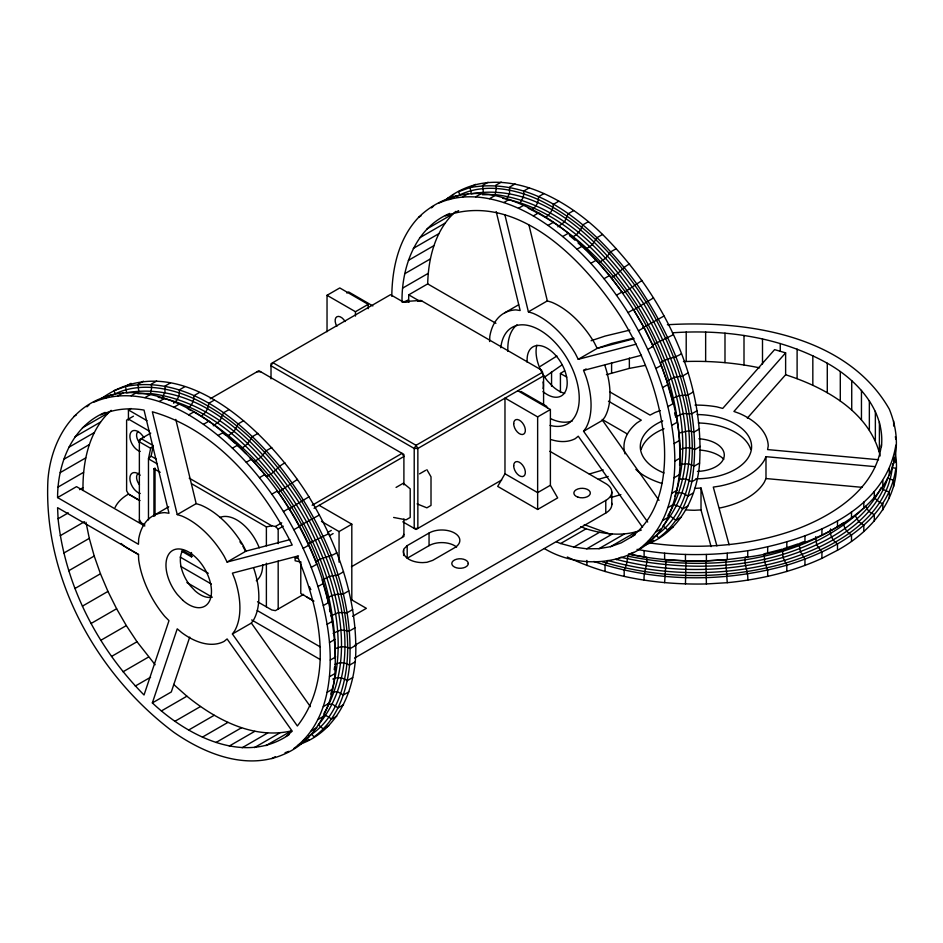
<?xml version="1.0" encoding="UTF-8"?>
<svg xmlns="http://www.w3.org/2000/svg" width="943" height="943" viewBox="0 0 943 943"><rect width="100%" height="100%" fill="white"/><g stroke="black" fill="none" stroke-linecap="round" stroke-linejoin="round"><path stroke-width="1.41" d="M543.581 404.948L543.592 375.868L541.518 370.069L420.873 300.416L402.649 301.677M895.85 445.12C884.864 513.145 806.937 540.422 747.74 550.724L747.74 557.03L725.709 559.777L705.894 560.979L706.401 583.953C658.909 585.002 610.451 577.635 567.344 557.007M725.709 559.777L727.242 582.691L706.401 583.953M489.606 341.543L489.818 336.368A72.139 41.657 60 0 1 515.845 309.882L520.159 310.518L496.207 211.597M100.818 414.873C114.339 408.967 129.545 407.482 144.031 410.099L168.997 513.263L164.695 512.615A72.139 41.657 60 0 0 138.668 539.101L138.456 544.276L57.582 497.586C57.558 463.756 71.939 426.295 105.121 412.386M82.984 490.49C82.571 461.893 88.89 430.114 111.191 410.346M293.91 748.447C326.349 724.448 332.655 680.174 329.496 642.537C325.029 595.941 307.677 551.325 283.43 511.554C259.29 473.103 228.041 438.177 188.706 414.873C160.64 398.724 125.077 388.375 93.994 402.178M335.272 658.544C336.616 559.906 279.47 460.738 193.81 411.973M334.965 673.55C339.728 575.56 286.495 479.079 208.969 421.156C177.956 399.596 136.464 382.929 99.451 399.019C67.153 412.303 50.415 446.711 47.928 479.975C43.142 577.941 96.516 674.375 173.913 732.357C204.926 753.917 246.429 770.584 283.43 754.494C315.74 741.21 332.466 706.814 334.965 673.55L329.496 676.709M298.353 744.758C339.68 731.462 356.914 685.42 355.782 645.342C355.075 592.581 336.085 541.53 308.939 496.82C269.887 433.957 178.368 341.873 100.441 399.29M391.805 296.267C392.064 268.071 398.748 238.155 418.775 217.185C438.625 197.665 467.869 189.248 495.028 195.519C562.287 212.128 611.017 269.038 643.857 327.068C673.102 384.272 694.991 455.245 668.092 517.377C646.886 563.56 585.532 573.297 544.406 548.59M402.013 302.149C401.494 267.282 415.25 227.864 449.717 213.436M408.614 302.349L408.732 294.841L427.686 283.902C428.322 257.71 435.442 229.326 455.787 211.397M638.505 549.498C670.945 525.499 677.251 481.225 674.092 443.587C669.624 396.991 652.273 352.376 628.026 312.604C603.885 274.154 572.637 239.227 533.302 215.923C505.236 199.775 469.673 189.425 438.578 203.228M528.233 208.238C621.131 253.361 683.97 362.548 679.597 465.335C684.146 463.025 689.84 463.484 694.131 466.184L699.6 463.025C704.633 377.283 662.351 293.827 602.553 234.453C563.419 195.649 495.028 159.355 445.037 200.34M815.742 536.626L816.673 544.83L821.919 552.044L821.919 558.35C792.108 572.012 759.799 579.521 727.242 582.691M334.199 669.648L334.6 666.96M674.834 496.372C696.158 432.33 671.322 362.772 638.387 307.206C606.891 258.17 562.264 210.006 502.76 198.325M644.222 545.349C678.724 533.585 697.16 497.586 699.6 463.025M830.559 528.929C829.298 534.716 832.728 540.775 837.49 543.946L837.49 550.252L821.919 558.35M881.446 444.683C876.023 488.014 834.673 514.748 797.106 529.023C749.602 546.339 697.702 550.017 647.853 542.673M892.667 463.791C888.943 518.591 832.304 549.085 785.366 563.148C725.921 579.91 661.503 579.839 602.365 561.78M747.74 580.169C748.565 572.425 743.992 565.234 745.206 557.384C815.754 549.439 925.295 497.645 889.308 409.156C846.72 334.6 745.548 320.066 667.385 324.746M837.49 550.252C871.91 531.475 902.757 495.169 895.367 453.489M150.656 448.314L139.364 441.796L141.191 438.636L153.308 445.638L150.656 448.314L148.475 458.828L148.475 519.876M157.351 463.956L148.475 458.828L151.116 456.153L153.308 445.638M330.745 694.095C351.079 630.242 326.596 561.403 293.803 506.155C262.307 457.119 217.668 408.956 158.165 397.274M143.442 381.184L137.973 384.343L138.715 390.661L137.914 393.679L150.562 393.537L151.729 387.302L151.175 384.19L156.644 381.043M488.026 182.235L482.568 185.394L483.311 191.712L482.51 194.729L495.158 194.588L496.324 188.352L495.77 185.252L501.228 182.093M289.36 734.444C244.485 765.763 187.127 735.693 152.353 702.912L177.237 628.84L181.728 632.623A72.139 41.657 60 0 0 224.163 641.358L227.098 638.941L292.224 731.19L286.33 736.188M189.732 637.103L171.296 691.973L152.353 702.912M681.4 517.177L675.942 520.324L670.838 516.516L667.833 515.715C703.702 455.917 680.61 380.489 651.153 322.942C617.924 263.946 566.248 203.499 495.158 194.588M875.21 466.655L765.987 456.671L764.313 460.314A72.139 41.657 0 0 1 719.603 486.128L713.285 487.095L729.116 544.806M765.987 456.671L765.987 478.549L764.313 482.203A72.139 41.657 0 0 1 719.603 508.018M615.885 559.258C670.402 573.58 728.809 572.755 783.032 557.443C821.742 545.573 862.303 525.168 881.245 487.413L883.45 489.617L889.308 492.128L889.308 498.446M402.083 537.51L403.899 534.363M550.394 409.533L537.64 416.9L504.976 398.04L504.976 473.775L497.692 486.399L537.64 509.468L557.678 497.892L550.394 485.268L550.394 409.533L517.731 390.685M323.956 713.45C358.8 653.735 335.814 579.085 306.569 521.892C273.329 462.895 221.664 402.449 150.562 393.537M162.113 397.805L164.942 392.323L165.001 386.052L170.471 382.893M506.709 198.855L509.526 193.374L509.597 187.103L515.067 183.944M232.414 634.002L234.748 630.726A72.139 41.657 60 0 0 234.748 579.096L232.414 573.144L297.363 556.158C319.359 608.329 335.354 677.322 297.363 725.98L232.414 634.002L251.368 623.064L253.691 619.787A72.139 41.657 60 0 0 253.691 568.158M647.676 522.057L583.576 431.269L585.898 427.992A72.139 41.657 60 0 0 585.898 376.363L583.576 370.41L586.098 368.949M583.576 431.269L602.518 420.33L604.84 417.054A72.139 41.657 60 0 0 604.84 365.424M520.312 202.509L523.412 197.087L523.907 190.934L529.377 187.787M695.038 405.101A72.139 41.657 0 0 1 716.821 406.857L722.727 408.425L774.604 349.629L785.625 352.871L733.925 411.454L739.442 413.458A72.139 41.657 0 0 1 768.239 445.839L767.602 449.587L878.593 459.736M747.327 418.15L785.625 374.748L785.625 352.871M620.694 557.23C702.346 575.69 800.324 568.558 863.576 508.301M86.909 406.822L88.972 405.066M431.493 207.873L433.568 206.116M451.532 196.309L453.607 194.553M308.479 736.365C338.289 718.059 347.649 680.292 347.708 647.405C347.012 595.481 328.329 545.243 301.607 501.252C274.955 458.982 239.522 420.33 193.834 398.583C168.491 387.125 137.195 381.526 111.745 395.6M630.926 537.239C661.019 514.961 666.878 473.893 663.943 438.955C659.794 395.73 643.692 354.32 621.201 317.414C585.744 262.425 518.19 190.109 445.402 215.923M653.075 537.416C682.885 519.11 692.245 481.354 692.292 448.455C691.608 396.531 672.925 346.293 646.203 302.302C619.539 260.032 584.118 221.381 538.429 199.633C513.075 188.187 481.79 182.577 456.329 196.651M173.547 403.203C177.873 400.374 179.948 394.917 179.323 389.883L184.781 386.724M544.7 377.035L562.205 364.752M187.433 408.673C191.7 405.891 194.152 400.716 193.952 395.659L199.421 392.5M532.017 209.723C536.296 206.941 538.748 201.767 538.547 196.71L544.017 193.551M333.103 633.331L340.671 630.018L349.535 630.961L355.004 627.802M201.46 415.934C205.692 413.175 208.486 408.343 208.757 403.309L214.214 400.15M546.056 216.984C550.288 214.226 553.081 209.393 553.341 204.36L558.81 201.201M407.187 545.643L403.852 548.979L403.298 551.407A19.414 11.21 0 0 0 422.712 562.617L426.92 562.299L432.696 560.378L454.561 547.753A18.035 10.408 0 0 0 454.561 533.031A18.035 10.408 0 0 0 429.053 533.031L407.187 545.643L407.187 558.268L429.053 545.643A18.035 10.408 0 0 1 456.577 547.046M330.899 615.979L338.443 612.549L347.213 612.726L352.682 609.567M675.494 417.03L683.038 413.6L691.808 413.777L697.278 410.618M328.093 602.271L327.256 598.157L329.166 596.789L334.777 594.585L343.382 593.984L348.851 590.825M671.451 397.816L666.795 381.102L674.28 377.389L682.661 375.998L688.131 372.839M315.799 561.863C321.999 556.889 330.521 557.242 336.816 552.657M642.596 327.881L664.013 316.023M540.351 366.332L556.959 355.994M560.425 392.429L560.425 373.463L564.574 370.811M308.125 543.781L328.742 533.655M652.721 344.832L673.337 334.706M299.261 526.017L319.418 514.972M74.191 416.134L76.371 414.873M105.498 398.052L110.968 394.905M131.006 383.329L125.549 386.489L114.032 390.602L115.176 393.608M418.775 217.185L420.967 215.923M450.094 199.103L455.563 195.955M475.602 184.38L470.133 187.539L458.616 191.653L459.771 194.659M117.934 395.907L123.392 392.76M462.518 196.957L467.987 193.81M131.136 395.765L136.594 392.606M475.72 196.816L481.189 193.657M82.442 427.827L107.95 413.105M427.038 228.878L452.534 214.155M456.094 212.104L458.64 210.631M74.957 436.821L100.453 422.099M419.541 237.872L445.049 223.149M144.963 397.616L150.432 394.469M489.558 198.678L495.028 195.519M128.437 420.118L128.437 409.957L130.994 408.484M327.032 331.712L327.032 295.3L339.775 287.945L368.206 304.353L368.206 308.703M68.709 447.359L94.217 432.637M413.305 248.41L438.813 233.687M133.434 416.193L126.61 420.13L126.61 490.808L128.437 493.967L139.906 500.592M346.8 293.002L348.627 291.941L372.862 305.933M159.273 401.459L164.742 398.3M503.868 202.509L509.338 199.35M63.782 459.335L89.29 444.613M408.378 260.386L433.886 245.663M60.222 472.62L85.73 457.897M404.818 273.67L430.326 258.948M173.913 407.235L179.382 404.075M518.509 208.285L523.966 205.126M327.032 295.3L355.452 311.709L368.206 304.353M150.75 433.108L139.364 439.686L139.364 521.738L144.821 524.886M210.23 398.771L258.877 370.693L403.899 454.42L403.899 484.938M58.077 487.059L83.573 472.337M402.661 288.11L428.169 273.387M188.706 414.873L194.175 411.726M533.302 215.923L538.771 212.776M57.582 497.586L76.524 486.647L144.762 526.041M79.577 489.665L82.854 487.767M404.134 302.29L408.508 299.768M203.511 424.315L208.969 421.156M229.019 409.592L223.55 412.739L219.931 420.896L213.283 425.788M548.095 225.365L553.565 222.206M573.603 210.643L568.146 213.802L564.515 221.947L557.879 226.839M58.077 518.768L57.582 507.676L138.456 554.366L138.668 559.788A72.139 41.657 60 0 0 164.695 616.333L168.997 620.659L144.031 694.991C97.412 647.77 65.067 585.096 58.077 518.768L68.273 512.874M153.945 516.41L153.945 468.718L155.029 468.093L155.029 515.786M218.139 435.442L223.609 432.283M243.648 420.719L238.178 423.867L233.958 431.552L227.204 436.373M562.735 236.493L568.205 233.334M588.243 221.77L582.774 224.917L580.499 230.045L576.303 234.831L571.8 237.424L569.478 235.667M60.222 535.695L84.457 521.703M232.449 448.137L237.919 444.978M257.958 433.403L252.5 436.562L247.667 443.717L242.952 447.477L240.819 448.444L237.671 445.662M577.045 249.188L582.515 246.029M602.553 234.453L597.084 237.612L592.263 244.767L585.403 249.494L578.083 242.999M63.782 553.081L89.29 538.359L86.002 522.304M153.591 515.538L168.75 506.78M504.741 312.805L518.638 304.778M246.288 462.247L251.757 459.1M271.796 447.524L266.327 450.683L260.928 457.249L253.973 461.87L249.919 457.744M590.884 263.297L596.341 260.15M616.392 248.575L610.923 251.734L605.524 258.299L598.557 262.92L585.403 249.494M68.709 570.751L94.217 556.028L89.29 538.359M177.237 514.583L181.728 515.986A72.139 41.657 60 0 1 224.163 556.252L227.098 562.052L292.224 545.019C263.097 487.024 217.043 430.197 152.353 411.785L177.237 514.583L196.179 503.633L200.67 505.047A72.139 41.657 60 0 1 243.117 545.313L246.04 551.113L289.937 539.632M504.882 214.756L528.386 311.838L547.329 300.9L551.82 302.302A72.139 41.657 60 0 1 594.267 342.58L597.19 348.38L634.002 338.749M259.49 477.641L264.959 474.482M284.998 462.919C277.879 466.078 273.942 473.622 266.527 476.51L253.973 461.87M604.086 278.692L609.543 275.533M629.594 263.969C622.474 267.128 618.525 274.684 611.123 277.56L598.557 262.92M74.957 588.503L100.453 573.768L94.217 556.028M271.914 494.132L277.383 490.973C293.297 513.782 306.569 538.37 316.765 564.232L311.308 567.391M297.422 479.409L278.35 492.199M616.51 295.183L621.979 292.035M642.018 280.46L622.934 293.249L611.123 277.56M82.442 606.137L107.95 591.414L100.453 573.768M181.457 551.089L191.464 556.865L192.195 556.441M283.43 511.554L288.9 508.395M308.939 496.82L289.301 508.76M628.026 312.604L633.496 309.445L643.963 327.598L653.299 346.27L647.829 349.429M653.534 297.87L633.885 309.811M91.094 623.476L116.602 608.742L107.95 591.414M189.225 478.148L271.773 525.805L275.415 526.489L281.745 522.835M312.145 505.283L402.083 453.359L403.899 456.518L314.043 508.277M542.696 372.179L416.04 445.308L414.213 448.467L414.213 528.41L417.855 528.41L417.855 448.467L416.04 445.308L272.833 362.631L271.018 365.79L414.213 448.467L417.855 448.467L543.592 375.868M278.173 543.639L278.173 529.106L283.254 526.182M227.098 562.052L246.04 551.113M528.386 311.838L532.878 313.253A72.139 41.657 60 0 1 575.313 353.519L578.248 359.318L597.19 348.38M100.818 640.309L126.327 625.586L137.006 641.747L155.135 664.744M293.91 529.695L299.379 526.548M638.505 330.745L643.963 327.598M396.06 487.425L403.392 483.205L410.205 488.828L410.205 517.448L406.056 519.841L393.62 517.448M419.541 473.869L425.647 470.345M111.498 656.469L137.006 641.747M327.539 532.583L331.288 530.414M303.233 548.378L308.703 545.219M329.366 535.742L333.115 533.573M321.469 521.396L339.056 531.557L351.81 524.19L351.81 599.925M300.605 562.052L295.135 560.755L295.135 557.808L298.518 555.851M123.026 671.781L148.534 657.047M655.904 368.442L661.361 365.283M681.4 353.708C675.105 358.293 666.595 357.939 660.395 362.914L666.795 381.102M135.285 686.056L150.585 677.227M303.587 594.373L275.415 610.64L271.773 609.956L257.51 601.728M351.421 566.767L403.899 536.461L403.899 519.015M501.664 480.022L416.04 529.459L402.802 521.821M318.027 586.511L323.496 583.363M343.535 571.788L338.077 574.947L329.685 576.338L322.2 580.051L327.256 598.157M662.623 387.561L668.092 384.414M323.343 605.559L328.812 602.4M667.939 406.61L673.396 403.451M693.447 391.875L687.977 395.034L679.361 395.636L673.762 397.84L671.84 399.207L672.406 401.954M550.394 485.268L537.64 492.635L504.976 473.775M161.394 710.939L186.903 696.205C215.723 719.497 253.313 739.677 291.422 730.896L265.926 745.63M327.174 624.29L332.643 621.142M671.77 425.352L677.239 422.193M352.599 616.298L366.379 608.341L351.397 599.689M174.985 721.254L200.482 706.531M329.496 642.537L334.965 639.378M674.092 443.587L679.549 440.428M699.6 428.853L694.131 432.012L688.473 430.88L679.597 432.92M188.706 730.012L214.214 715.289M354.533 645.472L605.771 500.415A20.616 11.905 0 0 0 605.771 483.594L549.875 451.308M330.274 660.065L335.732 656.906M355.782 645.342L350.313 648.501C345.81 646.214 340.234 646.214 335.732 648.501M674.858 461.115L680.327 457.968M700.366 446.393L694.908 449.552C690.406 447.265 684.83 447.265 680.327 449.552M202.439 737.108L227.947 722.385M354.533 658.096L605.771 513.039A20.616 11.905 0 0 0 611.642 503.067M355.004 661.974L349.535 665.133C346.883 692.162 336.734 720.44 313.948 736.884L311.921 734.385M674.092 477.759L679.549 474.6M216.018 742.471L241.526 727.748M556.535 541.919L560.614 543.522L586.122 528.799C603.838 534.363 623.629 536.803 641.358 530.037M229.302 746.031L254.81 731.308M560.614 543.522L573.898 547.081L599.406 532.359M327.174 692.268L332.643 689.109M352.682 677.545L347.213 680.693C343.181 677.628 337.405 676.709 332.808 679.043M671.77 493.319L677.239 490.16M697.278 478.596L691.808 481.743C687.258 503.409 676.874 524.732 658.544 537.934L656.517 535.435M242.139 747.752L267.647 733.029M573.898 547.081L586.735 548.802L612.243 534.08M323.343 706.578L328.812 703.419M348.851 691.856L343.382 695.003L337.912 691.926L331.759 691.632M667.939 507.629L673.396 504.47M693.447 492.906L687.977 496.065L682.508 492.977L676.343 492.682M254.386 747.61L279.894 732.888M586.735 548.802L598.982 548.661L624.49 533.938M598.982 548.661L610.51 546.681L636.018 531.946M635.228 534.752L621.201 542.85L610.51 546.681M318.027 719.485L323.496 716.326M343.535 704.763L338.077 707.91L332.773 704.445L327.704 703.867M662.623 520.536L668.092 517.377M688.131 505.813L682.661 508.972L680.257 506.933L674.28 504.823M311.308 730.849L316.765 727.69M336.816 716.126L331.347 719.273L329.036 717.057L324.239 714.924M655.904 531.899L661.361 528.74M271.914 758.62L275.203 756.722M303.233 740.538L308.703 737.379M328.742 725.815L323.272 728.963L318.416 724.861C370.611 661.408 335.885 565.234 299.214 502.808C262.272 446.31 201.342 379.888 126.668 392.748L125.549 386.489C187.704 374.489 242.54 421.533 279.529 466.066C323.331 522.174 354.462 592.782 349.535 665.133C345.256 662.434 339.551 661.974 335.001 664.273M616.51 559.67L619.787 557.773M647.829 541.588L653.299 538.429M673.337 526.866L667.868 530.013L663.012 525.911C715.207 462.459 680.481 366.285 643.81 303.858C606.856 247.361 545.938 180.938 471.264 193.798L470.133 187.539C539.761 175.139 598.664 232.002 636.549 283.619C675.624 340.777 703.737 411.608 691.808 481.743L686.233 479.103L679.997 479.079M803.66 541.706L799.629 543.392L799.346 545.749L800.418 551.643L804.957 559.152L804.957 565.458M649.692 542.201L653.534 540.822M630.938 553.317L633.496 552.398M302.538 742.058L308.939 739.772M285.057 752.714L288.9 751.347M591.084 340.741L605.041 336.085L629.877 330.097M597.343 348.262L611.594 343.511L633.625 338.148M606.408 374.689L629.358 368.395L645 365.46M783.692 548.696L798.297 543.828M589.257 474.023L603.214 469.92M598.333 479.362L608.2 476.463M611.017 497.515L620.883 494.615M578.248 359.318L636.301 344.136M583.576 370.41L641.452 355.263M191.582 483.724L266.386 526.913L271.773 525.805M651.825 346.541L653.299 346.27M636.996 549.38C673.491 556.064 711.069 556.087 747.74 550.724M409.25 301.866L403.651 302.255L390.532 294.676L271.018 363.68L271.018 378.862M417.666 301.288L421.863 300.994M672.394 332.808C725.356 329.095 780.462 337.217 827.282 363.232C857.081 379.935 885.182 410.134 881.446 446.711M683.439 361.593C708.971 360.603 734.644 362.619 759.657 367.864M664.615 553.235L664.615 559.541L685.455 560.814L706.401 560.814L727.242 559.541L727.242 553.235M694.531 488.391L701.014 488.026L716.892 545.903M711.081 546.61L701.014 509.915L694.531 510.269A72.139 41.657 0 0 1 685.431 509.821M257.062 371.742L260.704 371.742M628.451 554.095C653.888 559.388 679.927 561.592 705.894 560.979M765.987 478.549L862.102 487.342M892.667 467.763L895.85 468.27C888.424 521.821 833.706 551.066 786.816 565.199C724.071 582.809 655.786 582.279 593.878 561.474M629.052 554.083L646.65 557.384C647.865 565.234 643.291 572.425 644.116 580.169M295.135 557.808L297.87 558.456M785.625 374.748C825.396 387.585 869.894 412.091 880.173 455.94M610.298 534.209L584.259 524.626M580.688 526.654L586.122 528.799M417.101 503.892L426.861 507.829L431.01 505.436L431.01 476.828L426.873 469.649M188.706 409.333L191.252 410.653M427.686 283.902L495.912 323.308M609.602 391.769L650.045 415.109L654.843 412.586A72.139 41.657 0 0 1 660.336 410.582M560.425 373.463L566.743 377.117M608.447 401.188L641.299 420.154L636.926 422.935A72.139 41.657 0 0 0 625.02 453.854M408.732 294.841L420.106 301.418M602.129 419.423L627.401 434.016M520.972 391.451L546.48 406.174L547.694 408.284M319.147 505.33L351.81 524.19M128.437 409.957L146.978 420.661M128.437 419.069L148.841 430.857M151.116 456.153L156.196 459.088M153.945 468.718L160.192 472.337M313.536 600.832L300.782 593.477L300.782 561.816M139.564 500.533L128.437 494.108A51.535 29.752 0 0 0 115.105 507.44M306.392 596.848L313.878 601.174M182.553 550.453L191.311 555.51M180.172 557.077L208.273 573.297M180.726 566.366L211.338 584.035M257.25 610.545L320.349 646.981M138.609 554.673L128.437 548.802A51.535 29.752 0 0 1 121.117 543.474M186.891 582.55L212.293 597.214M251.687 619.952L320.29 659.57M222.56 432.849L226.049 435.489M571.8 237.424L574.935 240.206M228.253 437.304L234.536 442.868M173.63 684.429L186.903 696.205M635.841 469.39L638.435 471.771A72.139 41.657 0 0 0 662.021 483.464M275.415 526.489L278.173 529.106M240.819 448.444L245.875 453.607M875.045 498.446L879.854 502.572L882.825 503.633L882.825 509.951M602.518 420.33L659.027 500.368M642.537 527.255L578.248 436.208L575.313 438.625A72.139 41.657 60 0 1 551.219 439.627M251.368 623.064L310.412 706.684M139.364 519.628L141.191 522.787M116.602 608.742L126.327 625.586M865.568 506.308L868.904 511.495L874.302 514.689L874.302 520.996M448.149 197.7L449.021 199.645M855.607 516.269L858.743 521.656L863.823 525.168L863.823 531.475M529.011 225.236L547.329 300.9M175.787 419.399L196.179 503.633M674.646 412.916L675.212 415.663M329.496 609.131L330.062 611.866M895.367 436.668L895.85 439.344M895.367 459.807L895.85 462.483M666.147 559.777L664.615 582.691M685.962 560.979L685.455 583.953M278.173 561.085L278.197 609.037M893.658 420.991L893.658 426.047M893.658 457.155L893.658 463.473M893.658 486.612L893.658 480.293L887.681 478.148C873.301 523.4 826.539 547.47 784.069 560.484C726.817 576.703 665.039 576.703 607.787 560.484L605.041 565.199L605.041 571.517M889.308 468.989L889.308 475.307M882.825 480.494L882.825 486.812M879.406 422.299L879.406 451.756M875.363 411.313L875.363 440.77M874.302 491.551L874.302 497.857M869.352 400.645L869.352 430.091M863.823 502.03L863.823 508.336M861.454 390.378L861.454 419.835M851.729 380.666L851.729 410.111M851.505 511.813L851.505 518.131M851.505 541.27L851.505 534.952C847.026 532.595 843.773 527.891 843.502 522.799C780.851 564.468 700.178 570.892 627.873 556.158L626.352 565.246L624.183 570.126L624.183 576.432M840.296 371.577L840.296 401.034M837.49 520.807L837.49 527.113M827.282 363.232L827.282 392.689M821.919 528.905L821.919 535.211M812.831 355.723L812.831 385.18M804.957 536.013L804.957 542.319M797.106 349.122L797.106 378.579M786.816 542.06L786.816 548.366M786.816 571.517L786.816 565.199L783.032 557.443L782.36 549.144L764.16 553.824L764.679 562.158L767.673 570.126L767.673 576.432M780.262 343.511L780.262 351.091M767.673 546.987L767.673 553.293M762.498 338.95L762.498 363.986M744.003 335.472L744.003 364.929M724.99 333.138L724.99 362.595M706.401 554.496L706.401 560.814M705.647 331.971L705.647 361.428M701.014 488.026L701.014 509.915M686.209 331.971L686.209 361.428M685.455 554.496L685.455 560.814M644.116 550.724L644.116 557.03M629.358 358.092L629.358 368.395M611.807 491.998L611.807 504.623M611.594 362.654L611.594 372.968M605.771 500.415L605.771 513.039M586.888 560.413L586.888 565.458M551.561 371.577L551.561 386.312M537.64 416.9L537.64 509.468M429.053 533.031L429.053 545.643M403.639 549.91L403.639 555.521M355.452 311.709L355.452 316.082M339.056 531.557L339.056 562.134M266.386 526.913L266.386 545.808M266.386 563.242L266.386 606.844M191.464 552.527L191.464 556.865M336.851 326.302A8.239 4.762 60 0 1 336.851 316.777A8.239 4.762 60 0 1 345.103 321.539M139.47 442.727A8.239 4.762 60 0 1 138.267 431.434M139.47 484.796A8.239 4.762 60 0 1 139.47 473.138M543.015 381.974A15.453 8.923 60 0 1 543.015 388.504M564.704 393.42A32.18 18.577 60 0 1 552.928 386.618L547.435 380.831A32.18 18.577 60 0 1 542.732 373.935M542.048 372.721A32.18 18.577 60 0 1 536.838 345.162M527.22 362.289A28.337 16.361 60 0 1 547.164 348.238A28.337 16.361 60 0 1 567.085 385.31A28.337 16.361 60 0 1 542.979 391.604M500.792 347.767A55.649 32.133 60 0 1 539.502 329.956A55.649 32.133 60 0 1 578.872 391.97A55.649 32.133 60 0 1 550.064 425.387M572.46 420.826A55.649 32.133 60 0 1 550.594 418.657M507.888 351.362A55.649 32.133 60 0 1 517.023 324.793M210.395 597.414A28.337 16.361 60 0 1 195.189 590.943L190.356 585.839A28.337 16.361 60 0 1 183.025 549.993M310.836 589.564A11.599 6.695 60 0 1 309.528 586.852M219.766 517.518A36.588 21.123 60 0 1 259.242 547.812M262.708 564.751A36.588 21.123 60 0 1 256.284 580.747M239.911 541.801A25.98 14.994 60 0 1 241.479 544.005M242.905 546.315A25.98 14.994 60 0 1 245.321 551.16M140.212 493.495A11.599 6.695 60 0 1 129.886 478.396A11.599 6.695 60 0 1 140.212 475.213M140.212 451.426A11.599 6.695 60 0 1 130.169 434.039A11.599 6.695 60 0 1 143.89 437.705M700.154 450.106A32.18 18.577 0 0 1 723.823 459.229M698.904 438.778A28.337 16.361 0 0 1 724.283 455.493A28.337 16.361 0 0 1 697.431 471.394M697.16 414.543A55.649 32.133 0 0 1 751.595 447.017A55.649 32.133 0 0 1 695.946 478.796M664.025 472.985A55.649 32.133 0 0 1 662.717 420.884M641.146 449.493A55.649 32.133 0 0 1 664.025 428.759M698.374 422.971A55.649 32.133 0 0 1 750.758 449.493M182.824 600.302L177.343 594.503A32.18 18.577 60 0 1 175.669 549.262A32.18 18.577 60 0 1 211.126 586.699A32.18 18.577 60 0 1 182.824 600.302M468.27 563.525L467.987 562.299A8.239 4.762 0 0 0 454.726 559.883A8.239 4.762 0 0 0 456.542 567.839A8.239 4.762 0 0 0 468.27 563.525M577.965 497.173A8.239 4.762 0 0 0 590.33 493.059A8.239 4.762 0 0 0 577.965 488.934A8.239 4.762 0 0 0 577.965 497.173M513.687 465.712A8.239 4.762 60 0 0 522.434 476.592A8.239 4.762 60 0 0 522.434 464.934A8.239 4.762 60 0 0 513.687 465.712M513.687 423.643A8.239 4.762 60 0 0 522.434 434.523A8.239 4.762 60 0 0 522.434 422.853A8.239 4.762 60 0 0 513.687 423.643"/></g></svg>
